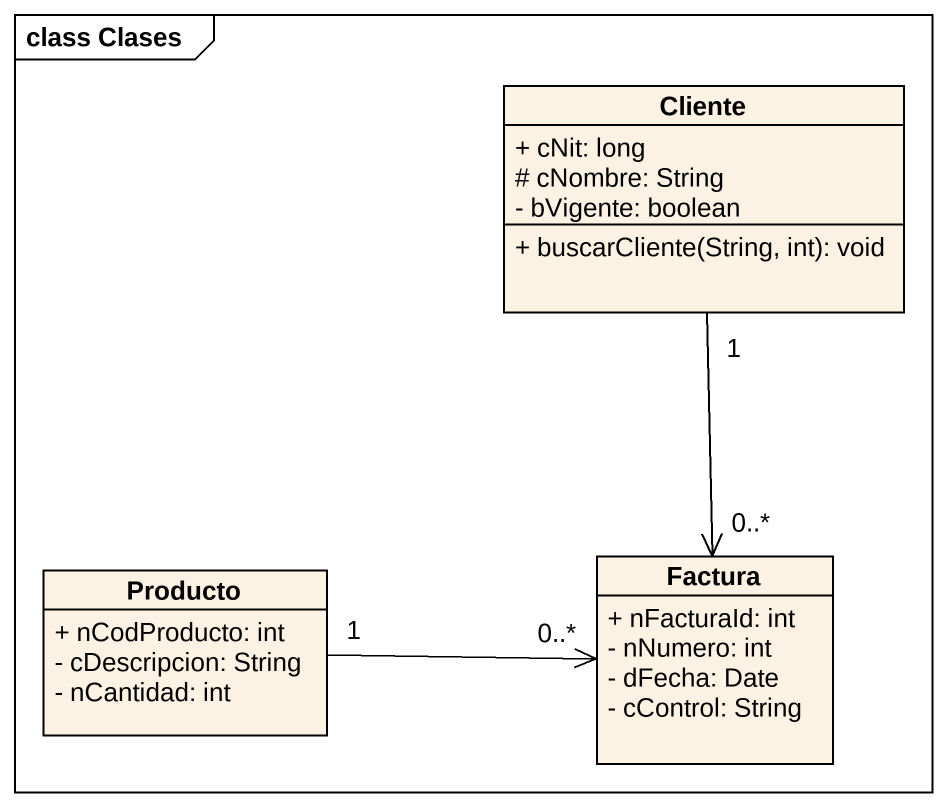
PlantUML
@startuml
mainframe class Clases
hide circle
hide empty members
skinparam classAttributeIconSize 0
class Cliente #FCF2E3 {
  + cNit: long
  # cNombre: String
  - bVigente: boolean
  + buscarCliente(String, int): void
}
class Producto #FCF2E3 {
  + nCodProducto: int
  - cDescripcion: String
  - nCantidad: int
}
class Factura #FCF2E3 {
  + nFacturaId: int
  - nNumero: int
  - dFecha: Date
  - cControl: String
}
Cliente "1" --> "0..*" Factura
Producto "1" -right-> "0..*" Factura
@enduml
